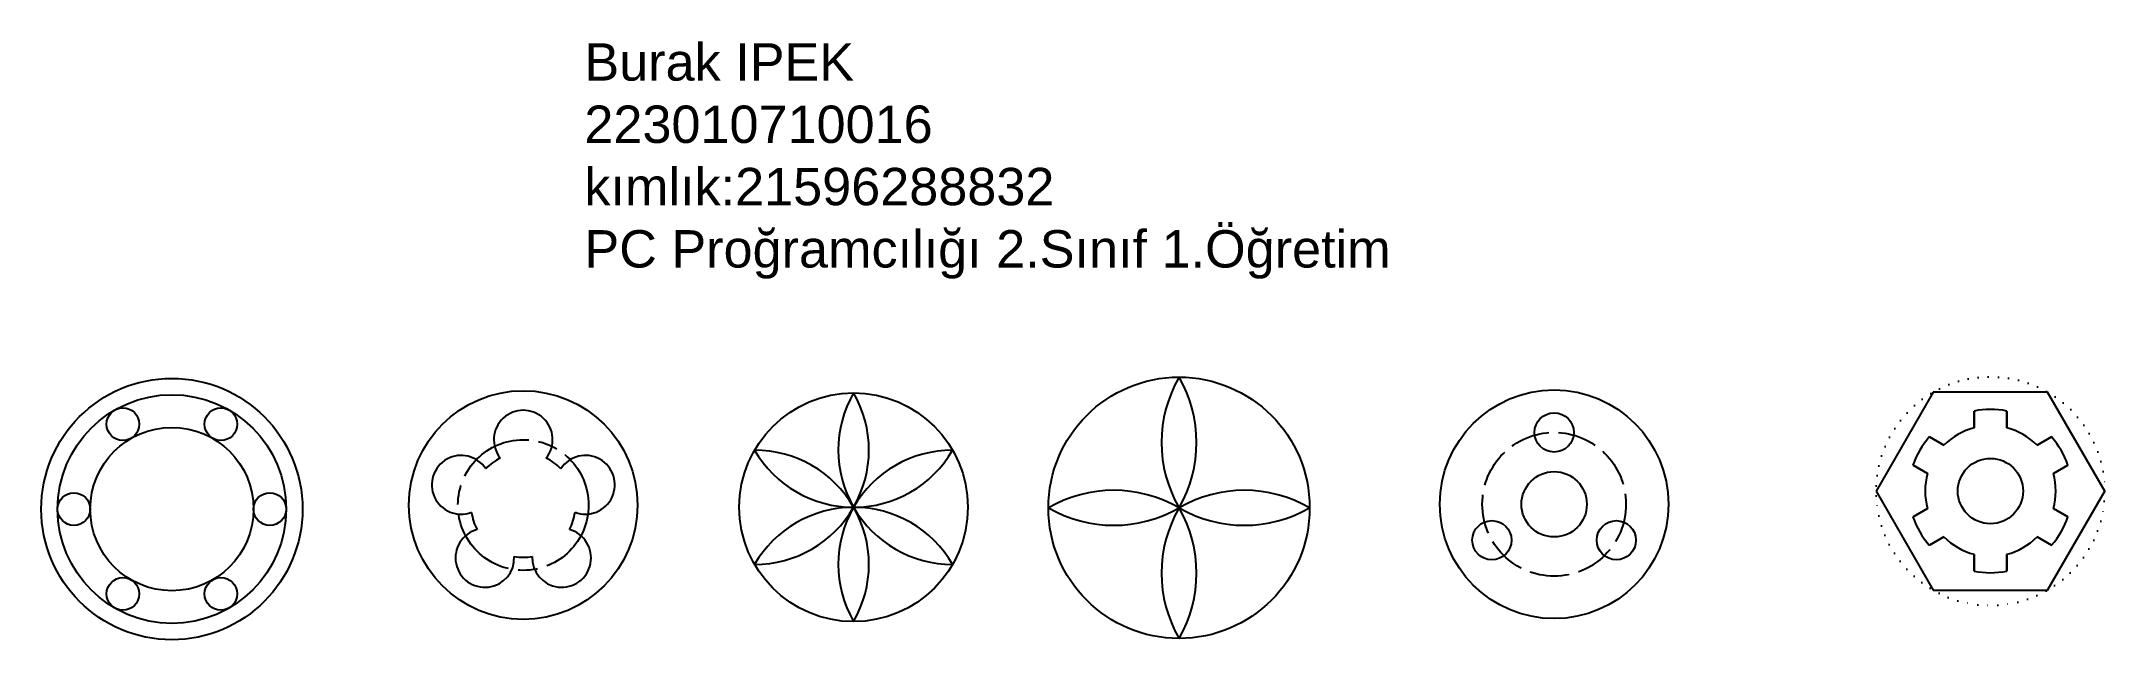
# Model space of a CAD drawing. Header units: millimetres. Extents: x 899 to 1531, y 1638 to 1821.
import ezdxf

# ---------------------------------------------------------------- set-up
doc = ezdxf.new("R2010")
doc.units = ezdxf.units.MM
for name, pattern in [('ACAD_ISO02W100', [15, 12, -3]), ('ACAD_ISO07W100', [3, 0, -3]), ('ACAD_ISO08W100', [36, 24, -3, 6, -3])]:
    doc.linetypes.add(name, pattern=pattern)
doc.styles.get("Standard").update_dxf_attribs({"font": 'arial.ttf'})

msp = doc.modelspace()

# ---------------------------------------------------------------- linework, layer by layer
for p, q in [((1478.49, 1714.06), (1460.99, 1683.75)), ((1513.49, 1714.06), (1478.49, 1714.06)), ((1530.99, 1683.75), (1513.49, 1714.06)), ((1490.99, 1708.24), (1490.99, 1703.11)), ((1490.99, 1708.24), (1490.99, 1703.11)), ((1490.99, 1703.11), (1490.99, 1708.24)), ((1490.99, 1703.11), (1490.99, 1708.24)), ((1500.99, 1708.24), (1500.99, 1703.11)), ((1500.99, 1708.24), (1500.99, 1703.11)), ((1500.99, 1703.11), (1500.99, 1708.24)), ((1500.99, 1703.11), (1500.99, 1708.24)), ((1477.28, 1700.32), (1481.72, 1697.76)), ((1477.28, 1700.32), (1481.72, 1697.76)), ((1481.72, 1697.76), (1477.28, 1700.32)), ((1481.72, 1697.76), (1477.28, 1700.32)), ((1510.26, 1697.76), (1514.7, 1700.32)), ((1510.26, 1697.76), (1514.7, 1700.32)), ((1514.7, 1700.32), (1510.26, 1697.76)), ((1514.7, 1700.32), (1510.26, 1697.76)), ((1472.28, 1691.66), (1476.72, 1689.1)), ((1472.28, 1691.66), (1476.72, 1689.1)), ((1476.72, 1689.1), (1472.28, 1691.66)), ((1476.72, 1689.1), (1472.28, 1691.66)), ((1515.26, 1689.1), (1519.7, 1691.66)), ((1515.26, 1689.1), (1519.7, 1691.66)), ((1519.7, 1691.66), (1515.26, 1689.1)), ((1519.7, 1691.66), (1515.26, 1689.1)), ((1460.99, 1683.75), (1478.49, 1653.43)), ((1513.49, 1653.43), (1530.99, 1683.75)), ((1472.28, 1675.83), (1476.72, 1678.39)), ((1472.28, 1675.83), (1476.72, 1678.39)), ((1476.72, 1678.39), (1472.28, 1675.83)), ((1476.72, 1678.39), (1472.28, 1675.83)), ((1515.26, 1678.39), (1519.7, 1675.83)), ((1515.26, 1678.39), (1519.7, 1675.83)), ((1519.7, 1675.83), (1515.26, 1678.39)), ((1519.7, 1675.83), (1515.26, 1678.39)), ((1477.28, 1667.17), (1481.72, 1669.73)), ((1477.28, 1667.17), (1481.72, 1669.73)), ((1481.72, 1669.73), (1477.28, 1667.17)), ((1481.72, 1669.73), (1477.28, 1667.17)), ((1510.26, 1669.73), (1514.7, 1667.17)), ((1510.26, 1669.73), (1514.7, 1667.17)), ((1514.7, 1667.17), (1510.26, 1669.73)), ((1514.7, 1667.17), (1510.26, 1669.73)), ((1490.99, 1664.38), (1490.99, 1659.25)), ((1490.99, 1664.38), (1490.99, 1659.25)), ((1490.99, 1659.25), (1490.99, 1664.38)), ((1490.99, 1659.25), (1490.99, 1664.38)), ((1500.99, 1664.38), (1500.99, 1659.25)), ((1500.99, 1664.38), (1500.99, 1659.25)), ((1500.99, 1659.25), (1500.99, 1664.38)), ((1500.99, 1659.25), (1500.99, 1664.38)), ((1478.49, 1653.43), (1513.49, 1653.43))]:
    msp.add_line(p, q)
at = {"linetype": 'ACAD_ISO07W100'}
msp.add_circle((1495.99, 1683.75), 35, dxfattribs=at)
for centre, radius in [((939.11, 1678.24), 40), ((939.11, 1678.24), 35), ((1046.71, 1679.47), 35), ((1147.87, 1678.79), 35), ((1247.52, 1678.62), 40), ((1362.39, 1679.7), 35), ((924.11, 1704.23), 5), ((954.11, 1704.23), 5), ((1362.39, 1701.7), 6), ((939.11, 1678.24), 25), ((1495.99, 1683.75), 10), ((1362.39, 1679.7), 10), ((909.11, 1678.24), 5), ((969.11, 1678.24), 5), ((1343.33, 1668.7), 6), ((1381.44, 1668.7), 6), ((924.11, 1652.26), 5), ((954.11, 1652.26), 5)]:
    msp.add_circle(centre, radius)
at = {"linetype": 'ACAD_ISO02W100'}
msp.add_circle((1362.39, 1679.7), 22, dxfattribs=at)
at = {"linetype": 'ACAD_ISO08W100'}
msp.add_circle((1046.71, 1679.47), 20, dxfattribs=at)
for centre, radius, start, end in [((1178.18, 1696.29), 35, 150, 210), ((1117.56, 1696.29), 35, 330, 30), ((1282.16, 1698.62), 40, 150, 210), ((1212.88, 1698.62), 40, 330, 30), ((1046.71, 1699.47), 9, 321.31781, 218.68219), ((1495.99, 1683.75), 25, 78.46304, 101.53696), ((1495.99, 1683.75), 25, 138.46304, 161.53696), ((1495.99, 1683.75), 20, 104.47751, 135.52249), ((1495.99, 1683.75), 20, 44.47751, 75.52249), ((1495.99, 1683.75), 25, 18.46304, 41.53696), ((1027.69, 1685.66), 9, 33.31781, 290.68219), ((1046.71, 1679.47), 16, 116.04656, 135.95344), ((1046.71, 1679.47), 16, 44.04656, 63.95344), ((1065.73, 1685.66), 9, 249.31781, 146.68219), ((1147.87, 1713.79), 35, 210, 270), ((1117.56, 1661.29), 35, 30, 90), ((1178.18, 1661.29), 35, 90, 150), ((1147.87, 1713.79), 35, 270, 330), ((1495.99, 1683.75), 20, 164.47751, 195.52249), ((1495.99, 1683.75), 20, 344.47751, 15.52249), ((1227.52, 1643.98), 40, 60, 120), ((1267.52, 1643.98), 40, 60, 120), ((1046.71, 1679.47), 16, 188.04656, 207.95344), ((1046.71, 1679.47), 16, 332.04656, 351.95344), ((1117.56, 1696.29), 35, 270, 330), ((1147.87, 1643.79), 35, 90, 150), ((1178.18, 1661.29), 35, 150, 210), ((1117.56, 1661.29), 35, 330, 30), ((1147.87, 1643.79), 35, 30, 90), ((1178.18, 1696.29), 35, 210, 270), ((1227.52, 1713.26), 40, 240, 300), ((1282.16, 1658.62), 40, 150, 210), ((1212.88, 1658.62), 40, 330, 30), ((1267.52, 1713.26), 40, 240, 300), ((1495.99, 1683.75), 25, 198.46304, 221.53696), ((1495.99, 1683.75), 25, 318.46304, 341.53696), ((1034.96, 1663.29), 9, 105.31781, 2.68219), ((1058.47, 1663.29), 9, 177.31781, 74.68219), ((1495.99, 1683.75), 20, 224.47751, 255.52249), ((1495.99, 1683.75), 20, 284.47751, 315.52249), ((1046.71, 1679.47), 16, 260.04656, 279.95344), ((1495.99, 1683.75), 25, 258.46304, 281.53696)]:
    msp.add_arc(centre, radius, start, end)

# ---------------------------------------------------------------- texts
at = {"insert": (1065.42, 1820.83), "char_height": 11.4409, "attachment_point": 1}
msp.add_mtext('Burak IPEK\\P223010710016\\Pkımlık:21596288832\\PPC Proğramcılığı 2.Sınıf 1.Öğretim', dxfattribs=at)

doc.saveas('drawing.dxf')
